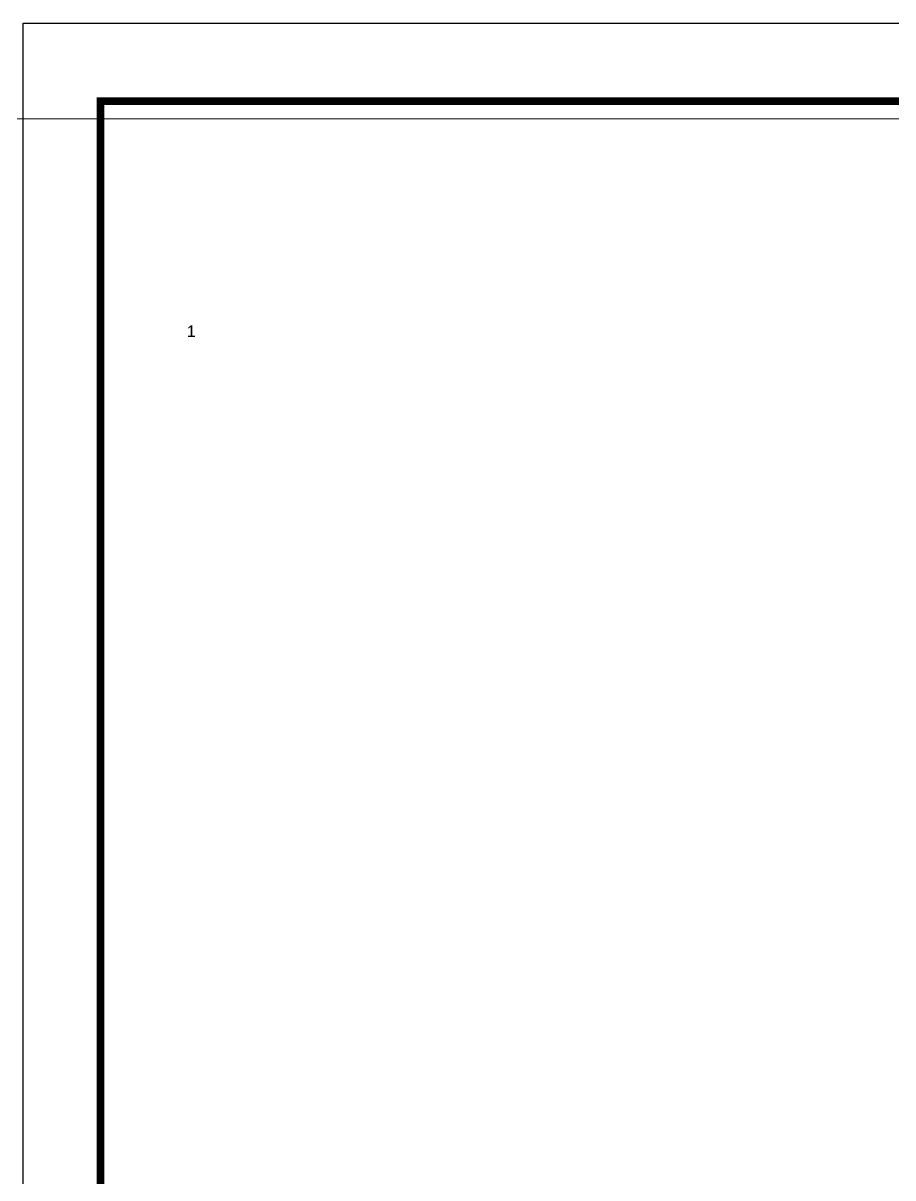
# Model space of a CAD drawing. Header units: inches. Extents: x 94382 to 101671, y 6219 to 10323.
# Drawn here: x 94480 to 95081, y 7028 to 7826 of the extents above; entities that cross this region are included whole.
import ezdxf

# ---------------------------------------------------------------- set-up
doc = ezdxf.new("R2010")
doc.units = ezdxf.units.IN
doc.header["$MEASUREMENT"] = 0
doc.linetypes.add('CENTER', pattern=[2, 1.25, -0.25, 0.25, -0.25])
doc.layers.add('Annotations-Bold.w', color=2, linetype='Continuous', lineweight=13)
doc.layers.add('DIM-2', color=4, linetype='Continuous', lineweight=20)
doc.styles.add('ARAIL', font='arial.ttf')

msp = doc.modelspace()

# ---------------------------------------------------------------- linework, layer by layer
at = {"color": 7, "lineweight": 30}
msp.add_line((94480.38, 7825.57), (96620.86, 7825.57), dxfattribs=at)
msp.add_lwpolyline([(96620.86, 7825.57), (96620.86, 6219.23), (94480.38, 6219.23), (94480.38, 7825.57)], dxfattribs=at)
at = {"color": 7, "lineweight": 30, "const_width": 5.35}
msp.add_lwpolyline([(96567.35, 6273.23), (96567.35, 7771.57), (94533.89, 7771.57), (94533.89, 6273.23)], dxfattribs=at)
at = {"layer": 'DIM-2'}
msp.add_xline((100526.83, 7759.48), (1, 0), dxfattribs=at)

# ---------------------------------------------------------------- texts
at = {"layer": 'Annotations-Bold.w', "linetype": 'CENTER', "ltscale": 1.5, "insert": (94593.38, 7616.69), "char_height": 8, "attachment_point": 1, "style": 'ARAIL'}
msp.add_mtext_dynamic_manual_height_columns('1', width=6.5393, gutter_width=100, heights=[0], dxfattribs=at)

doc.saveas('drawing.dxf')
